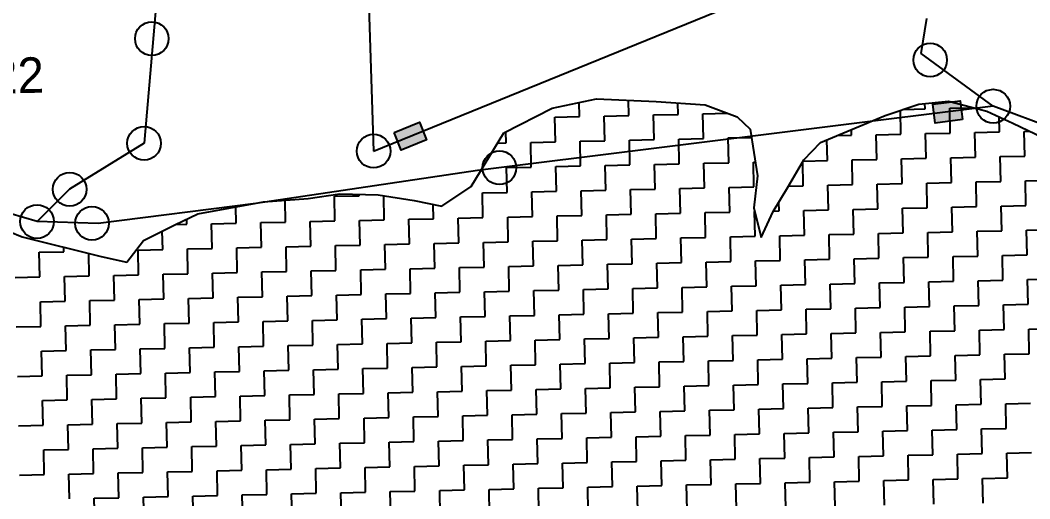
# Model space of a CAD drawing. Header units: metres. Extents: x 281463 to 283423, y 2096851 to 2099007.
# Drawn here: x 281707.4 to 281958.3, y 2097969.4 to 2098088.2 of the extents above; entities that cross this region are included whole.
import ezdxf
from ezdxf.enums import TextEntityAlignment as Align

# ---------------------------------------------------------------- set-up
doc = ezdxf.new("R2010")
doc.units = ezdxf.units.M
for name, color, linetype in [('POLY_HATCH', 12, 'Continuous'), ('POLY_PARCEL', 6, 'Continuous'), ('TEXT_PARCEL', 7, 'Continuous')]:
    doc.layers.add(name, color=color, linetype=linetype)
doc.styles.add('TEXT_MAP', font='')
doc.styles.get('TEXT_MAP').set_extended_font_data('Kruti Dev 050')

msp = doc.modelspace()

# ---------------------------------------------------------------- hatches: boundary and pattern name
for points in [[(281934.2, 2098067.34), (281934.78, 2098062.65), (281941.56, 2098063.5), (281940.98, 2098068.19)], [(281808.41, 2098058.5), (281806.63, 2098062.87), (281800.3, 2098060.3), (281802.08, 2098055.92)]]:
    msp.add_hatch(color=256).paths.add_polyline_path(points)

# ---------------------------------------------------------------- linework, layer by layer
for points in [[(281941.56, 2098063.5), (281934.78, 2098062.65), (281934.2, 2098067.34), (281940.98, 2098068.19)], [(281800.3, 2098060.3), (281806.63, 2098062.87), (281808.41, 2098058.5), (281802.08, 2098055.92)]]:
    msp.add_lwpolyline(points, close=True)
for centre in [(281740.12, 2098083.59), (281933.52, 2098078.29), (281949.18, 2098066.83), (281738.2, 2098057.61), (281795.22, 2098055.68), (281826.5, 2098051.54), (281719.7, 2098046.2), (281711.6, 2098038.19), (281725.25, 2098037.75)]:
    msp.add_circle(centre, 4.18)
at = {"layer": 'POLY_HATCH'}
for p, q in [((281827.62, 2098060.25), (281839.61, 2098066.32)), ((281839.61, 2098066.32), (281850.64, 2098068.67)), ((281850.64, 2098068.67), (281865.42, 2098067.95)), ((281865.42, 2098067.95), (281877.57, 2098067.17)), ((281877.57, 2098067.17), (281885.55, 2098064.18)), ((281922.35, 2098064.54), (281930.72, 2098067.36)), ((281930.72, 2098067.36), (281938.09, 2098068.05)), ((281938.09, 2098068.05), (281947.64, 2098065.63)), ((281885.55, 2098064.18), (281888.78, 2098061.09)), ((281906.26, 2098057.79), (281922.35, 2098064.54)), ((281947.64, 2098065.63), (281954.04, 2098062.61)), ((281954.04, 2098062.61), (281961.5, 2098059.08)), ((281819.48, 2098046.89), (281827.62, 2098060.25)), ((281888.78, 2098061.09), (281890.62, 2098049.54)), ((281902.14, 2098053.48), (281906.26, 2098057.79)), ((281898.07, 2098046.54), (281902.14, 2098053.48)), ((281890.62, 2098049.54), (281889.74, 2098041.61)), ((281812.2, 2098041.99), (281819.48, 2098046.89)), ((281894.51, 2098040.66), (281898.07, 2098046.54)), ((281767.87, 2098043.1), (281778.93, 2098043.88)), ((281778.93, 2098043.88), (281786.82, 2098045.11)), ((281786.82, 2098045.11), (281796.32, 2098044.79)), ((281796.32, 2098044.79), (281805.31, 2098043.41)), ((281751.59, 2098040.1), (281767.87, 2098043.1)), ((281805.31, 2098043.41), (281812.2, 2098041.99)), ((281889.74, 2098041.61), (281891.49, 2098034.27)), ((281745.85, 2098037.34), (281751.59, 2098040.1)), ((281891.49, 2098034.27), (281894.51, 2098040.66)), ((281700.49, 2098037.38), (281707.94, 2098034.38)), ((281738.02, 2098033.48), (281745.85, 2098037.34)), ((281707.94, 2098034.38), (281727.56, 2098029.55)), ((281733.92, 2098028.11), (281738.02, 2098033.48)), ((281727.56, 2098029.55), (281733.92, 2098028.11))]:
    msp.add_line(p, q, dxfattribs=at)
at = {"layer": 'POLY_HATCH', "linetype": 'Continuous'}
for p, q in [((281846.39, 2098064.24), (281846.31, 2098067.75)), ((281858.65, 2098064.52), (281858.57, 2098068.29)), ((281870.92, 2098064.79), (281870.85, 2098067.6)), ((281932.24, 2098066.16), (281932.21, 2098067.5)), ((281938.37, 2098066.3), (281944.46, 2098066.43)), ((281938.51, 2098060.16), (281938.37, 2098066.3)), ((281840.25, 2098064.1), (281846.39, 2098064.24)), ((281840.39, 2098057.97), (281840.25, 2098064.1)), ((281852.52, 2098064.38), (281858.65, 2098064.52)), ((281852.66, 2098058.25), (281852.52, 2098064.38)), ((281864.78, 2098064.65), (281870.92, 2098064.79)), ((281864.92, 2098058.52), (281864.78, 2098064.65)), ((281877.05, 2098064.93), (281883.18, 2098065.06)), ((281877.19, 2098058.79), (281877.05, 2098064.93)), ((281883.18, 2098065.06), (281883.18, 2098065.07)), ((281926.25, 2098059.89), (281926.11, 2098065.8)), ((281926.81, 2098066.04), (281932.24, 2098066.16)), ((281950.78, 2098060.44), (281950.69, 2098064.19)), ((281828.13, 2098057.7), (281828.06, 2098060.48)), ((281871.05, 2098058.66), (281877.19, 2098058.79)), ((281883.32, 2098058.93), (281889.1, 2098059.06)), ((281883.46, 2098052.8), (281883.32, 2098058.93)), ((281910.42, 2098059.54), (281913.98, 2098059.62)), ((281913.98, 2098059.62), (281913.95, 2098061.02)), ((281920.11, 2098059.75), (281926.25, 2098059.89)), ((281920.25, 2098053.62), (281920.11, 2098059.75)), ((281932.38, 2098060.03), (281938.51, 2098060.16)), ((281932.52, 2098053.9), (281932.38, 2098060.03)), ((281944.64, 2098060.3), (281950.78, 2098060.44)), ((281944.78, 2098054.17), (281944.64, 2098060.3)), ((281956.91, 2098060.58), (281958.27, 2098060.61)), ((281957.05, 2098054.44), (281956.91, 2098060.58)), ((281826.03, 2098057.65), (281828.13, 2098057.7)), ((281834.26, 2098057.84), (281840.39, 2098057.97)), ((281834.4, 2098051.7), (281834.26, 2098057.84)), ((281846.52, 2098058.11), (281852.66, 2098058.25)), ((281846.66, 2098051.98), (281846.52, 2098058.11)), ((281858.79, 2098058.38), (281864.92, 2098058.52)), ((281858.93, 2098052.25), (281858.79, 2098058.38)), ((281871.19, 2098052.52), (281871.05, 2098058.66)), ((281907.99, 2098053.35), (281907.87, 2098058.47)), ((281926.38, 2098053.76), (281932.52, 2098053.9)), ((281926.52, 2098047.63), (281926.38, 2098053.76)), ((281938.65, 2098054.03), (281944.78, 2098054.17)), ((281938.79, 2098047.9), (281938.65, 2098054.03)), ((281950.91, 2098054.31), (281957.05, 2098054.44)), ((281951.05, 2098048.17), (281950.91, 2098054.31)), ((281828.26, 2098051.57), (281834.4, 2098051.7)), ((281828.4, 2098045.43), (281828.26, 2098051.57)), ((281840.53, 2098051.84), (281846.66, 2098051.98)), ((281840.67, 2098045.71), (281840.53, 2098051.84)), ((281852.79, 2098052.11), (281858.93, 2098052.25)), ((281852.93, 2098045.98), (281852.79, 2098052.11)), ((281865.06, 2098052.39), (281871.19, 2098052.52)), ((281865.2, 2098046.26), (281865.06, 2098052.39)), ((281877.32, 2098052.66), (281883.46, 2098052.8)), ((281877.46, 2098046.53), (281877.32, 2098052.66)), ((281889.59, 2098052.94), (281890.08, 2098052.95)), ((281889.73, 2098046.8), (281889.59, 2098052.94)), ((281901.99, 2098047.08), (281901.86, 2098053.01)), ((281901.98, 2098053.21), (281907.99, 2098053.35)), ((281914.12, 2098053.48), (281920.25, 2098053.62)), ((281914.26, 2098047.35), (281914.12, 2098053.48)), ((281859.06, 2098046.12), (281865.2, 2098046.26)), ((281871.33, 2098046.39), (281877.46, 2098046.53)), ((281871.46, 2098040.26), (281871.33, 2098046.39)), ((281883.59, 2098046.67), (281889.73, 2098046.8)), ((281883.73, 2098040.53), (281883.59, 2098046.67)), ((281898.34, 2098047), (281901.99, 2098047.08)), ((281908.12, 2098047.21), (281914.26, 2098047.35)), ((281908.26, 2098041.08), (281908.12, 2098047.21)), ((281920.39, 2098047.49), (281926.52, 2098047.63)), ((281920.53, 2098041.36), (281920.39, 2098047.49)), ((281932.65, 2098047.76), (281938.79, 2098047.9)), ((281932.79, 2098041.63), (281932.65, 2098047.76)), ((281944.92, 2098048.04), (281951.05, 2098048.17)), ((281945.06, 2098041.9), (281944.92, 2098048.04)), ((281957.18, 2098048.31), (281963.32, 2098048.45)), ((281957.32, 2098042.18), (281957.18, 2098048.31)), ((281785.47, 2098044.47), (281791.6, 2098044.61)), ((281785.61, 2098038.34), (281785.47, 2098044.47)), ((281791.6, 2098044.61), (281791.6, 2098044.95)), ((281797.87, 2098038.62), (281797.74, 2098044.57)), ((281822.27, 2098045.3), (281828.4, 2098045.43)), ((281822.4, 2098039.16), (281822.27, 2098045.3)), ((281834.53, 2098045.57), (281840.67, 2098045.71)), ((281834.67, 2098039.44), (281834.53, 2098045.57)), ((281846.8, 2098045.84), (281852.93, 2098045.98)), ((281846.93, 2098039.71), (281846.8, 2098045.84)), ((281859.2, 2098039.99), (281859.06, 2098046.12)), ((281761.08, 2098037.79), (281760.99, 2098041.84)), ((281773.34, 2098038.07), (281773.22, 2098043.48)), ((281810.14, 2098038.89), (281810.06, 2098042.43)), ((281896, 2098040.81), (281895.95, 2098043.03)), ((281914.39, 2098041.22), (281920.53, 2098041.36)), ((281914.53, 2098035.09), (281914.39, 2098041.22)), ((281926.66, 2098041.49), (281932.79, 2098041.63)), ((281926.79, 2098035.36), (281926.66, 2098041.49)), ((281938.92, 2098041.77), (281945.06, 2098041.9)), ((281939.06, 2098035.63), (281938.92, 2098041.77)), ((281951.19, 2098042.04), (281957.32, 2098042.18)), ((281951.32, 2098035.91), (281951.19, 2098042.04)), ((281748.81, 2098037.52), (281748.79, 2098038.75)), ((281804.01, 2098038.75), (281810.14, 2098038.89)), ((281804.14, 2098032.62), (281804.01, 2098038.75)), ((281816.27, 2098039.03), (281822.4, 2098039.16)), ((281816.41, 2098032.89), (281816.27, 2098039.03)), ((281828.54, 2098039.3), (281834.67, 2098039.44)), ((281828.67, 2098033.17), (281828.54, 2098039.3)), ((281840.8, 2098039.57), (281846.93, 2098039.71)), ((281840.94, 2098033.44), (281840.8, 2098039.57)), ((281853.07, 2098039.85), (281859.2, 2098039.99)), ((281853.2, 2098033.72), (281853.07, 2098039.85)), ((281865.33, 2098040.12), (281871.46, 2098040.26)), ((281865.47, 2098033.99), (281865.33, 2098040.12)), ((281877.6, 2098040.4), (281883.73, 2098040.53)), ((281877.73, 2098034.26), (281877.6, 2098040.4)), ((281889.86, 2098040.67), (281889.97, 2098040.67)), ((281890, 2098034.54), (281889.86, 2098040.67)), ((281894.58, 2098040.78), (281896, 2098040.81)), ((281902.13, 2098040.94), (281908.26, 2098041.08)), ((281902.26, 2098034.81), (281902.13, 2098040.94)), ((281746.09, 2098037.46), (281748.81, 2098037.52)), ((281754.95, 2098037.66), (281761.08, 2098037.79)), ((281755.08, 2098031.52), (281754.95, 2098037.66)), ((281767.21, 2098037.93), (281773.34, 2098038.07)), ((281767.35, 2098031.8), (281767.21, 2098037.93)), ((281779.48, 2098038.2), (281785.61, 2098038.34)), ((281779.61, 2098032.07), (281779.48, 2098038.2)), ((281791.74, 2098038.48), (281797.87, 2098038.62)), ((281791.88, 2098032.35), (281791.74, 2098038.48)), ((281957.46, 2098036.05), (281963.59, 2098036.18)), ((281742.82, 2098031.25), (281742.72, 2098035.79)), ((281847.07, 2098033.58), (281853.2, 2098033.72)), ((281859.34, 2098033.85), (281865.47, 2098033.99)), ((281859.47, 2098027.72), (281859.34, 2098033.85)), ((281871.6, 2098034.13), (281877.73, 2098034.26)), ((281871.74, 2098027.99), (281871.6, 2098034.13)), ((281883.87, 2098034.4), (281890, 2098034.54)), ((281884, 2098028.27), (281883.87, 2098034.4)), ((281896.13, 2098034.68), (281902.26, 2098034.81)), ((281896.27, 2098028.54), (281896.13, 2098034.68)), ((281908.4, 2098034.95), (281914.53, 2098035.09)), ((281908.53, 2098028.82), (281908.4, 2098034.95)), ((281920.66, 2098035.22), (281926.79, 2098035.36)), ((281920.8, 2098029.09), (281920.66, 2098035.22)), ((281932.93, 2098035.5), (281939.06, 2098035.63)), ((281933.06, 2098029.37), (281932.93, 2098035.5)), ((281945.19, 2098035.77), (281951.32, 2098035.91)), ((281945.33, 2098029.64), (281945.19, 2098035.77)), ((281957.59, 2098029.91), (281957.46, 2098036.05)), ((281718.29, 2098030.7), (281718.26, 2098031.84)), ((281736.69, 2098031.11), (281742.82, 2098031.25)), ((281736.82, 2098024.98), (281736.69, 2098031.11)), ((281748.95, 2098031.39), (281755.08, 2098031.52)), ((281749.09, 2098025.25), (281748.95, 2098031.39)), ((281761.22, 2098031.66), (281767.35, 2098031.8)), ((281761.35, 2098025.53), (281761.22, 2098031.66)), ((281773.48, 2098031.93), (281779.61, 2098032.07)), ((281773.62, 2098025.8), (281773.48, 2098031.93)), ((281785.75, 2098032.21), (281791.88, 2098032.35)), ((281785.88, 2098026.08), (281785.75, 2098032.21)), ((281798.01, 2098032.48), (281804.14, 2098032.62)), ((281798.15, 2098026.35), (281798.01, 2098032.48)), ((281810.28, 2098032.76), (281816.41, 2098032.89)), ((281810.41, 2098026.62), (281810.28, 2098032.76)), ((281822.54, 2098033.03), (281828.67, 2098033.17)), ((281822.68, 2098026.9), (281822.54, 2098033.03)), ((281834.81, 2098033.3), (281840.94, 2098033.44)), ((281834.94, 2098027.17), (281834.81, 2098033.3)), ((281847.21, 2098027.45), (281847.07, 2098033.58)), ((281712.16, 2098030.56), (281718.29, 2098030.7)), ((281712.29, 2098024.43), (281712.16, 2098030.56)), ((281724.56, 2098024.71), (281724.43, 2098030.32)), ((281902.4, 2098028.68), (281908.53, 2098028.82)), ((281902.54, 2098022.55), (281902.4, 2098028.68)), ((281914.67, 2098028.95), (281920.8, 2098029.09)), ((281914.8, 2098022.82), (281914.67, 2098028.95)), ((281926.93, 2098029.23), (281933.06, 2098029.37)), ((281927.07, 2098023.1), (281926.93, 2098029.23)), ((281939.2, 2098029.5), (281945.33, 2098029.64)), ((281939.33, 2098023.37), (281939.2, 2098029.5)), ((281951.46, 2098029.78), (281957.59, 2098029.91)), ((281951.6, 2098023.64), (281951.46, 2098029.78)), ((281792.02, 2098026.21), (281798.15, 2098026.35)), ((281792.15, 2098020.08), (281792.02, 2098026.21)), ((281804.28, 2098026.49), (281810.41, 2098026.62)), ((281804.42, 2098020.35), (281804.28, 2098026.49)), ((281816.55, 2098026.76), (281822.68, 2098026.9)), ((281816.68, 2098020.63), (281816.55, 2098026.76)), ((281828.81, 2098027.04), (281834.94, 2098027.17)), ((281828.95, 2098020.9), (281828.81, 2098027.04)), ((281841.08, 2098027.31), (281847.21, 2098027.45)), ((281841.21, 2098021.18), (281841.08, 2098027.31)), ((281853.34, 2098027.58), (281859.47, 2098027.72)), ((281853.48, 2098021.45), (281853.34, 2098027.58)), ((281865.61, 2098027.86), (281871.74, 2098027.99)), ((281865.74, 2098021.73), (281865.61, 2098027.86)), ((281877.87, 2098028.13), (281884, 2098028.27)), ((281878.01, 2098022), (281877.87, 2098028.13)), ((281890.14, 2098028.41), (281896.27, 2098028.54)), ((281890.27, 2098022.27), (281890.14, 2098028.41)), ((281706.16, 2098024.29), (281712.29, 2098024.43)), ((281718.43, 2098024.57), (281724.56, 2098024.71)), ((281718.56, 2098018.44), (281718.43, 2098024.57)), ((281730.69, 2098024.84), (281736.82, 2098024.98)), ((281730.83, 2098018.71), (281730.69, 2098024.84)), ((281742.96, 2098025.12), (281749.09, 2098025.25)), ((281743.09, 2098018.98), (281742.96, 2098025.12)), ((281755.22, 2098025.39), (281761.35, 2098025.53)), ((281755.36, 2098019.26), (281755.22, 2098025.39)), ((281767.49, 2098025.67), (281773.62, 2098025.8)), ((281767.62, 2098019.53), (281767.49, 2098025.67)), ((281779.75, 2098025.94), (281785.88, 2098026.08)), ((281779.89, 2098019.81), (281779.75, 2098025.94)), ((281945.47, 2098023.51), (281951.6, 2098023.64)), ((281957.73, 2098023.78), (281963.86, 2098023.92)), ((281957.87, 2098017.65), (281957.73, 2098023.78)), ((281835.08, 2098021.04), (281841.21, 2098021.18)), ((281847.35, 2098021.31), (281853.48, 2098021.45)), ((281847.48, 2098015.18), (281847.35, 2098021.31)), ((281859.61, 2098021.59), (281865.74, 2098021.73)), ((281859.75, 2098015.46), (281859.61, 2098021.59)), ((281871.88, 2098021.86), (281878.01, 2098022)), ((281872.01, 2098015.73), (281871.88, 2098021.86)), ((281884.14, 2098022.14), (281890.27, 2098022.27)), ((281884.28, 2098016), (281884.14, 2098022.14)), ((281896.41, 2098022.41), (281902.54, 2098022.55)), ((281896.54, 2098016.28), (281896.41, 2098022.41)), ((281908.67, 2098022.68), (281914.8, 2098022.82)), ((281908.81, 2098016.55), (281908.67, 2098022.68)), ((281920.94, 2098022.96), (281927.07, 2098023.1)), ((281921.07, 2098016.83), (281920.94, 2098022.96)), ((281933.2, 2098023.23), (281939.33, 2098023.37)), ((281933.34, 2098017.1), (281933.2, 2098023.23)), ((281945.6, 2098017.37), (281945.47, 2098023.51)), ((281724.7, 2098018.57), (281730.83, 2098018.71)), ((281724.83, 2098012.44), (281724.7, 2098018.57)), ((281736.96, 2098018.85), (281743.09, 2098018.98)), ((281737.1, 2098012.71), (281736.96, 2098018.85)), ((281749.23, 2098019.12), (281755.36, 2098019.26)), ((281749.36, 2098012.99), (281749.23, 2098019.12)), ((281761.49, 2098019.4), (281767.62, 2098019.53)), ((281761.63, 2098013.26), (281761.49, 2098019.4)), ((281773.76, 2098019.67), (281779.89, 2098019.81)), ((281773.89, 2098013.54), (281773.76, 2098019.67)), ((281786.02, 2098019.94), (281792.15, 2098020.08)), ((281786.16, 2098013.81), (281786.02, 2098019.94)), ((281798.29, 2098020.22), (281804.42, 2098020.35)), ((281798.42, 2098014.09), (281798.29, 2098020.22)), ((281810.55, 2098020.49), (281816.68, 2098020.63)), ((281810.69, 2098014.36), (281810.55, 2098020.49)), ((281822.82, 2098020.77), (281828.95, 2098020.9)), ((281822.95, 2098014.63), (281822.82, 2098020.77)), ((281835.22, 2098014.91), (281835.08, 2098021.04)), ((281712.43, 2098018.3), (281718.56, 2098018.44)), ((281712.57, 2098012.17), (281712.43, 2098018.3)), ((281890.41, 2098016.14), (281896.54, 2098016.28)), ((281890.55, 2098010.01), (281890.41, 2098016.14)), ((281902.68, 2098016.41), (281908.81, 2098016.55)), ((281902.81, 2098010.28), (281902.68, 2098016.41)), ((281914.94, 2098016.69), (281921.07, 2098016.83)), ((281915.08, 2098010.56), (281914.94, 2098016.69)), ((281927.21, 2098016.96), (281933.34, 2098017.1)), ((281927.34, 2098010.83), (281927.21, 2098016.96)), ((281939.47, 2098017.24), (281945.6, 2098017.37)), ((281939.61, 2098011.1), (281939.47, 2098017.24)), ((281951.74, 2098017.51), (281957.87, 2098017.65)), ((281951.87, 2098011.38), (281951.74, 2098017.51)), ((281780.03, 2098013.67), (281786.16, 2098013.81)), ((281780.16, 2098007.54), (281780.03, 2098013.67)), ((281792.29, 2098013.95), (281798.42, 2098014.09)), ((281792.43, 2098007.82), (281792.29, 2098013.95)), ((281804.56, 2098014.22), (281810.69, 2098014.36)), ((281804.69, 2098008.09), (281804.56, 2098014.22)), ((281816.82, 2098014.5), (281822.95, 2098014.63)), ((281816.96, 2098008.36), (281816.82, 2098014.5)), ((281829.09, 2098014.77), (281835.22, 2098014.91)), ((281829.22, 2098008.64), (281829.09, 2098014.77)), ((281841.35, 2098015.04), (281847.48, 2098015.18)), ((281841.49, 2098008.91), (281841.35, 2098015.04)), ((281853.62, 2098015.32), (281859.75, 2098015.46)), ((281853.75, 2098009.19), (281853.62, 2098015.32)), ((281865.88, 2098015.59), (281872.01, 2098015.73)), ((281866.02, 2098009.46), (281865.88, 2098015.59)), ((281878.15, 2098015.87), (281884.28, 2098016)), ((281878.28, 2098009.73), (281878.15, 2098015.87)), ((281706.43, 2098012.03), (281712.57, 2098012.17)), ((281718.7, 2098012.3), (281724.83, 2098012.44)), ((281718.84, 2098006.17), (281718.7, 2098012.3)), ((281730.96, 2098012.58), (281737.1, 2098012.71)), ((281731.1, 2098006.45), (281730.96, 2098012.58)), ((281743.23, 2098012.85), (281749.36, 2098012.99)), ((281743.37, 2098006.72), (281743.23, 2098012.85)), ((281755.49, 2098013.13), (281761.63, 2098013.26)), ((281755.63, 2098006.99), (281755.49, 2098013.13)), ((281767.76, 2098013.4), (281773.89, 2098013.54)), ((281767.9, 2098007.27), (281767.76, 2098013.4)), ((281933.48, 2098010.97), (281939.61, 2098011.1)), ((281945.74, 2098011.24), (281951.87, 2098011.38)), ((281945.88, 2098005.11), (281945.74, 2098011.24)), ((281958.01, 2098011.52), (281964.14, 2098011.65)), ((281958.14, 2098005.38), (281958.01, 2098011.52)), ((281823.09, 2098008.5), (281829.22, 2098008.64)), ((281835.35, 2098008.77), (281841.49, 2098008.91)), ((281835.49, 2098002.64), (281835.35, 2098008.77)), ((281847.62, 2098009.05), (281853.75, 2098009.19)), ((281847.76, 2098002.92), (281847.62, 2098009.05)), ((281859.89, 2098009.32), (281866.02, 2098009.46)), ((281860.02, 2098003.19), (281859.89, 2098009.32)), ((281872.15, 2098009.6), (281878.28, 2098009.73)), ((281872.29, 2098003.46), (281872.15, 2098009.6)), ((281884.42, 2098009.87), (281890.55, 2098010.01)), ((281884.55, 2098003.74), (281884.42, 2098009.87)), ((281896.68, 2098010.15), (281902.81, 2098010.28)), ((281896.82, 2098004.01), (281896.68, 2098010.15)), ((281908.95, 2098010.42), (281915.08, 2098010.56)), ((281909.08, 2098004.29), (281908.95, 2098010.42)), ((281921.21, 2098010.69), (281927.34, 2098010.83)), ((281921.35, 2098004.56), (281921.21, 2098010.69)), ((281933.61, 2098004.83), (281933.48, 2098010.97)), ((281712.7, 2098006.03), (281718.84, 2098006.17)), ((281712.84, 2097999.9), (281712.7, 2098006.03)), ((281724.97, 2098006.31), (281731.1, 2098006.45)), ((281725.11, 2098000.18), (281724.97, 2098006.31)), ((281737.23, 2098006.58), (281743.37, 2098006.72)), ((281737.37, 2098000.45), (281737.23, 2098006.58)), ((281749.5, 2098006.86), (281755.63, 2098006.99)), ((281749.64, 2098000.72), (281749.5, 2098006.86)), ((281761.76, 2098007.13), (281767.9, 2098007.27)), ((281761.9, 2098001), (281761.76, 2098007.13)), ((281774.03, 2098007.4), (281780.16, 2098007.54)), ((281774.17, 2098001.27), (281774.03, 2098007.4)), ((281786.29, 2098007.68), (281792.43, 2098007.82)), ((281786.43, 2098001.55), (281786.29, 2098007.68)), ((281798.56, 2098007.95), (281804.69, 2098008.09)), ((281798.7, 2098001.82), (281798.56, 2098007.95)), ((281810.82, 2098008.23), (281816.96, 2098008.36)), ((281810.96, 2098002.09), (281810.82, 2098008.23)), ((281823.23, 2098002.37), (281823.09, 2098008.5)), ((281878.42, 2098003.6), (281884.55, 2098003.74)), ((281878.56, 2097997.47), (281878.42, 2098003.6)), ((281890.68, 2098003.88), (281896.82, 2098004.01)), ((281890.82, 2097997.74), (281890.68, 2098003.88)), ((281902.95, 2098004.15), (281909.08, 2098004.29)), ((281903.09, 2097998.02), (281902.95, 2098004.15)), ((281915.21, 2098004.42), (281921.35, 2098004.56)), ((281915.35, 2097998.29), (281915.21, 2098004.42)), ((281927.48, 2098004.7), (281933.61, 2098004.83)), ((281927.62, 2097998.57), (281927.48, 2098004.7)), ((281939.75, 2098004.97), (281945.88, 2098005.11)), ((281939.88, 2097998.84), (281939.75, 2098004.97)), ((281952.01, 2098005.25), (281958.14, 2098005.38)), ((281952.15, 2097999.11), (281952.01, 2098005.25)), ((281768.03, 2098001.13), (281774.17, 2098001.27)), ((281768.17, 2097995), (281768.03, 2098001.13)), ((281780.3, 2098001.41), (281786.43, 2098001.55)), ((281780.44, 2097995.28), (281780.3, 2098001.41)), ((281792.56, 2098001.68), (281798.7, 2098001.82)), ((281792.7, 2097995.55), (281792.56, 2098001.68)), ((281804.83, 2098001.96), (281810.96, 2098002.09)), ((281804.97, 2097995.82), (281804.83, 2098001.96)), ((281817.09, 2098002.23), (281823.23, 2098002.37)), ((281817.23, 2097996.1), (281817.09, 2098002.23)), ((281829.36, 2098002.51), (281835.49, 2098002.64)), ((281829.5, 2097996.37), (281829.36, 2098002.51)), ((281841.62, 2098002.78), (281847.76, 2098002.92)), ((281841.76, 2097996.65), (281841.62, 2098002.78)), ((281853.89, 2098003.05), (281860.02, 2098003.19)), ((281854.03, 2097996.92), (281853.89, 2098003.05)), ((281866.15, 2098003.33), (281872.29, 2098003.46)), ((281866.29, 2097997.19), (281866.15, 2098003.33)), ((281706.71, 2097999.76), (281712.84, 2097999.9)), ((281718.97, 2098000.04), (281725.11, 2098000.18)), ((281719.11, 2097993.91), (281718.97, 2098000.04)), ((281731.24, 2098000.31), (281737.37, 2098000.45)), ((281731.38, 2097994.18), (281731.24, 2098000.31)), ((281743.5, 2098000.59), (281749.64, 2098000.72)), ((281743.64, 2097994.45), (281743.5, 2098000.59)), ((281755.77, 2098000.86), (281761.9, 2098001)), ((281755.91, 2097994.73), (281755.77, 2098000.86)), ((281921.48, 2097998.43), (281927.62, 2097998.57)), ((281933.75, 2097998.7), (281939.88, 2097998.84)), ((281933.89, 2097992.57), (281933.75, 2097998.7)), ((281946.01, 2097998.98), (281952.15, 2097999.11)), ((281946.15, 2097992.84), (281946.01, 2097998.98)), ((281811.1, 2097995.96), (281817.23, 2097996.1)), ((281823.36, 2097996.24), (281829.5, 2097996.37)), ((281823.5, 2097990.1), (281823.36, 2097996.24)), ((281835.63, 2097996.51), (281841.76, 2097996.65)), ((281835.77, 2097990.38), (281835.63, 2097996.51)), ((281847.89, 2097996.78), (281854.03, 2097996.92)), ((281848.03, 2097990.65), (281847.89, 2097996.78)), ((281860.16, 2097997.06), (281866.29, 2097997.19)), ((281860.3, 2097990.93), (281860.16, 2097997.06)), ((281872.42, 2097997.33), (281878.56, 2097997.47)), ((281872.56, 2097991.2), (281872.42, 2097997.33)), ((281884.69, 2097997.61), (281890.82, 2097997.74)), ((281884.83, 2097991.47), (281884.69, 2097997.61)), ((281896.95, 2097997.88), (281903.09, 2097998.02)), ((281897.09, 2097991.75), (281896.95, 2097997.88)), ((281909.22, 2097998.15), (281915.35, 2097998.29)), ((281909.36, 2097992.02), (281909.22, 2097998.15)), ((281921.62, 2097992.3), (281921.48, 2097998.43)), ((281712.98, 2097993.77), (281719.11, 2097993.91)), ((281713.12, 2097987.64), (281712.98, 2097993.77)), ((281725.24, 2097994.04), (281731.38, 2097994.18)), ((281725.38, 2097987.91), (281725.24, 2097994.04)), ((281737.51, 2097994.32), (281743.64, 2097994.45)), ((281737.65, 2097988.18), (281737.51, 2097994.32)), ((281749.77, 2097994.59), (281755.91, 2097994.73)), ((281749.91, 2097988.46), (281749.77, 2097994.59)), ((281762.04, 2097994.87), (281768.17, 2097995)), ((281762.18, 2097988.73), (281762.04, 2097994.87)), ((281774.3, 2097995.14), (281780.44, 2097995.28)), ((281774.44, 2097989.01), (281774.3, 2097995.14)), ((281786.57, 2097995.41), (281792.7, 2097995.55)), ((281786.71, 2097989.28), (281786.57, 2097995.41)), ((281798.83, 2097995.69), (281804.97, 2097995.82)), ((281798.97, 2097989.56), (281798.83, 2097995.69)), ((281811.24, 2097989.83), (281811.1, 2097995.96)), ((281866.43, 2097991.06), (281872.56, 2097991.2)), ((281866.57, 2097984.93), (281866.43, 2097991.06)), ((281878.69, 2097991.34), (281884.83, 2097991.47)), ((281878.83, 2097985.2), (281878.69, 2097991.34)), ((281890.96, 2097991.61), (281897.09, 2097991.75)), ((281891.1, 2097985.48), (281890.96, 2097991.61)), ((281903.22, 2097991.88), (281909.36, 2097992.02)), ((281903.36, 2097985.75), (281903.22, 2097991.88)), ((281915.49, 2097992.16), (281921.62, 2097992.3)), ((281915.63, 2097986.03), (281915.49, 2097992.16)), ((281927.75, 2097992.43), (281933.89, 2097992.57)), ((281927.89, 2097986.3), (281927.75, 2097992.43)), ((281940.02, 2097992.71), (281946.15, 2097992.84)), ((281940.16, 2097986.57), (281940.02, 2097992.71)), ((281952.28, 2097992.98), (281958.42, 2097993.12)), ((281952.42, 2097986.85), (281952.28, 2097992.98)), ((281743.78, 2097988.32), (281749.91, 2097988.46)), ((281756.04, 2097988.6), (281762.18, 2097988.73)), ((281756.18, 2097982.46), (281756.04, 2097988.6)), ((281768.31, 2097988.87), (281774.44, 2097989.01)), ((281768.45, 2097982.74), (281768.31, 2097988.87)), ((281780.57, 2097989.14), (281786.71, 2097989.28)), ((281780.71, 2097983.01), (281780.57, 2097989.14)), ((281792.84, 2097989.42), (281798.97, 2097989.56)), ((281792.98, 2097983.29), (281792.84, 2097989.42)), ((281805.1, 2097989.69), (281811.24, 2097989.83)), ((281805.24, 2097983.56), (281805.1, 2097989.69)), ((281817.37, 2097989.97), (281823.5, 2097990.1)), ((281817.51, 2097983.83), (281817.37, 2097989.97)), ((281829.63, 2097990.24), (281835.77, 2097990.38)), ((281829.77, 2097984.11), (281829.63, 2097990.24)), ((281841.9, 2097990.51), (281848.03, 2097990.65)), ((281842.04, 2097984.38), (281841.9, 2097990.51)), ((281854.16, 2097990.79), (281860.3, 2097990.93)), ((281854.3, 2097984.66), (281854.16, 2097990.79)), ((281706.98, 2097987.5), (281713.12, 2097987.64)), ((281719.25, 2097987.77), (281725.38, 2097987.91)), ((281719.38, 2097981.64), (281719.25, 2097987.77)), ((281731.51, 2097988.05), (281737.65, 2097988.18)), ((281731.65, 2097981.92), (281731.51, 2097988.05)), ((281743.92, 2097982.19), (281743.78, 2097988.32)), ((281909.49, 2097985.89), (281915.63, 2097986.03)), ((281921.76, 2097986.16), (281927.89, 2097986.3)), ((281921.9, 2097980.03), (281921.76, 2097986.16)), ((281934.02, 2097986.44), (281940.16, 2097986.57)), ((281934.16, 2097980.3), (281934.02, 2097986.44)), ((281946.29, 2097986.71), (281952.42, 2097986.85)), ((281946.43, 2097980.58), (281946.29, 2097986.71)), ((281799.11, 2097983.42), (281805.24, 2097983.56)), ((281811.37, 2097983.7), (281817.51, 2097983.83)), ((281811.51, 2097977.56), (281811.37, 2097983.7)), ((281823.64, 2097983.97), (281829.77, 2097984.11)), ((281823.78, 2097977.84), (281823.64, 2097983.97)), ((281835.9, 2097984.24), (281842.04, 2097984.38)), ((281836.04, 2097978.11), (281835.9, 2097984.24)), ((281848.17, 2097984.52), (281854.3, 2097984.66)), ((281848.31, 2097978.39), (281848.17, 2097984.52)), ((281860.43, 2097984.79), (281866.57, 2097984.93)), ((281860.57, 2097978.66), (281860.43, 2097984.79)), ((281872.7, 2097985.07), (281878.83, 2097985.2)), ((281872.84, 2097978.93), (281872.7, 2097985.07)), ((281884.96, 2097985.34), (281891.1, 2097985.48)), ((281885.1, 2097979.21), (281884.96, 2097985.34)), ((281897.23, 2097985.62), (281903.36, 2097985.75)), ((281897.37, 2097979.48), (281897.23, 2097985.62)), ((281909.63, 2097979.76), (281909.49, 2097985.89)), ((281713.25, 2097981.5), (281719.38, 2097981.64)), ((281713.39, 2097975.37), (281713.25, 2097981.5)), ((281725.52, 2097981.78), (281731.65, 2097981.92)), ((281725.65, 2097975.65), (281725.52, 2097981.78)), ((281737.78, 2097982.05), (281743.92, 2097982.19)), ((281737.92, 2097975.92), (281737.78, 2097982.05)), ((281750.05, 2097982.33), (281756.18, 2097982.46)), ((281750.18, 2097976.19), (281750.05, 2097982.33)), ((281762.31, 2097982.6), (281768.45, 2097982.74)), ((281762.45, 2097976.47), (281762.31, 2097982.6)), ((281774.58, 2097982.87), (281780.71, 2097983.01)), ((281774.71, 2097976.74), (281774.58, 2097982.87)), ((281786.84, 2097983.15), (281792.98, 2097983.29)), ((281786.98, 2097977.02), (281786.84, 2097983.15)), ((281799.24, 2097977.29), (281799.11, 2097983.42)), ((281854.44, 2097978.52), (281860.57, 2097978.66)), ((281854.57, 2097972.39), (281854.44, 2097978.52)), ((281866.7, 2097978.8), (281872.84, 2097978.93)), ((281866.84, 2097972.66), (281866.7, 2097978.8)), ((281878.97, 2097979.07), (281885.1, 2097979.21)), ((281879.1, 2097972.94), (281878.97, 2097979.07)), ((281891.23, 2097979.35), (281897.37, 2097979.48)), ((281891.37, 2097973.21), (281891.23, 2097979.35)), ((281903.5, 2097979.62), (281909.63, 2097979.76)), ((281903.64, 2097973.49), (281903.5, 2097979.62)), ((281915.76, 2097979.89), (281921.9, 2097980.03)), ((281915.9, 2097973.76), (281915.76, 2097979.89)), ((281928.03, 2097980.17), (281934.16, 2097980.3)), ((281928.17, 2097974.04), (281928.03, 2097980.17)), ((281940.29, 2097980.44), (281946.43, 2097980.58)), ((281940.43, 2097974.31), (281940.29, 2097980.44)), ((281952.56, 2097980.72), (281958.69, 2097980.85)), ((281952.7, 2097974.58), (281952.56, 2097980.72)), ((281731.79, 2097975.78), (281737.92, 2097975.92)), ((281744.05, 2097976.06), (281750.18, 2097976.19)), ((281744.19, 2097969.92), (281744.05, 2097976.06)), ((281756.32, 2097976.33), (281762.45, 2097976.47)), ((281756.45, 2097970.2), (281756.32, 2097976.33)), ((281768.58, 2097976.6), (281774.71, 2097976.74)), ((281768.72, 2097970.47), (281768.58, 2097976.6)), ((281780.85, 2097976.88), (281786.98, 2097977.02)), ((281780.98, 2097970.75), (281780.85, 2097976.88)), ((281793.11, 2097977.15), (281799.24, 2097977.29)), ((281793.25, 2097971.02), (281793.11, 2097977.15)), ((281805.38, 2097977.43), (281811.51, 2097977.56)), ((281805.51, 2097971.29), (281805.38, 2097977.43)), ((281817.64, 2097977.7), (281823.78, 2097977.84)), ((281817.78, 2097971.57), (281817.64, 2097977.7)), ((281829.91, 2097977.98), (281836.04, 2097978.11)), ((281830.04, 2097971.84), (281829.91, 2097977.98)), ((281842.17, 2097978.25), (281848.31, 2097978.39)), ((281842.31, 2097972.12), (281842.17, 2097978.25)), ((281707.26, 2097975.23), (281713.39, 2097975.37)), ((281719.52, 2097975.51), (281725.65, 2097975.65)), ((281719.66, 2097969.38), (281719.52, 2097975.51)), ((281731.92, 2097969.65), (281731.79, 2097975.78)), ((281897.5, 2097973.35), (281903.64, 2097973.49)), ((281909.77, 2097973.62), (281915.9, 2097973.76)), ((281909.9, 2097967.49), (281909.77, 2097973.62)), ((281922.03, 2097973.9), (281928.17, 2097974.04)), ((281922.17, 2097967.77), (281922.03, 2097973.9)), ((281934.3, 2097974.17), (281940.43, 2097974.31)), ((281934.43, 2097968.04), (281934.3, 2097974.17)), ((281946.56, 2097974.45), (281952.7, 2097974.58)), ((281946.7, 2097968.31), (281946.56, 2097974.45)), ((281787.12, 2097970.88), (281793.25, 2097971.02)), ((281799.38, 2097971.16), (281805.51, 2097971.29)), ((281799.52, 2097965.02), (281799.38, 2097971.16)), ((281811.65, 2097971.43), (281817.78, 2097971.57)), ((281811.78, 2097965.3), (281811.65, 2097971.43)), ((281823.91, 2097971.71), (281830.04, 2097971.84)), ((281824.05, 2097965.57), (281823.91, 2097971.71)), ((281836.18, 2097971.98), (281842.31, 2097972.12)), ((281836.31, 2097965.85), (281836.18, 2097971.98)), ((281848.44, 2097972.25), (281854.57, 2097972.39)), ((281848.58, 2097966.12), (281848.44, 2097972.25)), ((281860.71, 2097972.53), (281866.84, 2097972.66)), ((281860.84, 2097966.4), (281860.71, 2097972.53)), ((281872.97, 2097972.8), (281879.1, 2097972.94)), ((281873.11, 2097966.67), (281872.97, 2097972.8)), ((281885.24, 2097973.08), (281891.37, 2097973.21)), ((281885.37, 2097966.94), (281885.24, 2097973.08)), ((281897.64, 2097967.22), (281897.5, 2097973.35)), ((281725.79, 2097969.51), (281731.92, 2097969.65)), ((281725.93, 2097963.38), (281725.79, 2097969.51)), ((281738.06, 2097969.79), (281744.19, 2097969.92)), ((281738.19, 2097963.65), (281738.06, 2097969.79)), ((281750.32, 2097970.06), (281756.45, 2097970.2)), ((281750.46, 2097963.93), (281750.32, 2097970.06)), ((281762.59, 2097970.34), (281768.72, 2097970.47)), ((281762.72, 2097964.2), (281762.59, 2097970.34)), ((281774.85, 2097970.61), (281780.98, 2097970.75)), ((281774.99, 2097964.48), (281774.85, 2097970.61)), ((281787.25, 2097964.75), (281787.12, 2097970.88))]:
    msp.add_line(p, q, dxfattribs=at)
at = {"layer": 'POLY_PARCEL'}
for p, q in [((281795.22, 2098055.68), (281916.58, 2098105.06)), ((281742.01, 2098101.24), (281738.2, 2098057.61)), ((281793.86, 2098098.22), (281795.22, 2098055.68)), ((281931.27, 2098079.94), (281932.72, 2098088.56)), ((281949.18, 2098066.83), (281931.27, 2098079.94)), ((281949.18, 2098066.83), (281821.08, 2098050.86)), ((281967.76, 2098059.88), (281949.18, 2098066.83)), ((281738.2, 2098057.61), (281719.7, 2098046.2)), ((281738.2, 2098057.61), (281738.2, 2098057.61)), ((281738.2, 2098057.61), (281738.2, 2098057.61)), ((281821.08, 2098050.86), (281765.97, 2098042.67)), ((281719.7, 2098046.2), (281711.6, 2098038.19)), ((281711.6, 2098038.19), (281685.78, 2098045.81)), ((281765.97, 2098042.67), (281726.77, 2098037.71)), ((281726.77, 2098037.71), (281711.6, 2098038.19))]:
    msp.add_line(p, q, dxfattribs=at)

# ---------------------------------------------------------------- texts
at = {"layer": 'TEXT_PARCEL', "style": 'TEXT_MAP'}
msp.add_text('22', height=8.833, rotation=1.2801, dxfattribs=at).set_placement((281706.74, 2098074.53), align=Align.MIDDLE)

doc.saveas('drawing.dxf')
